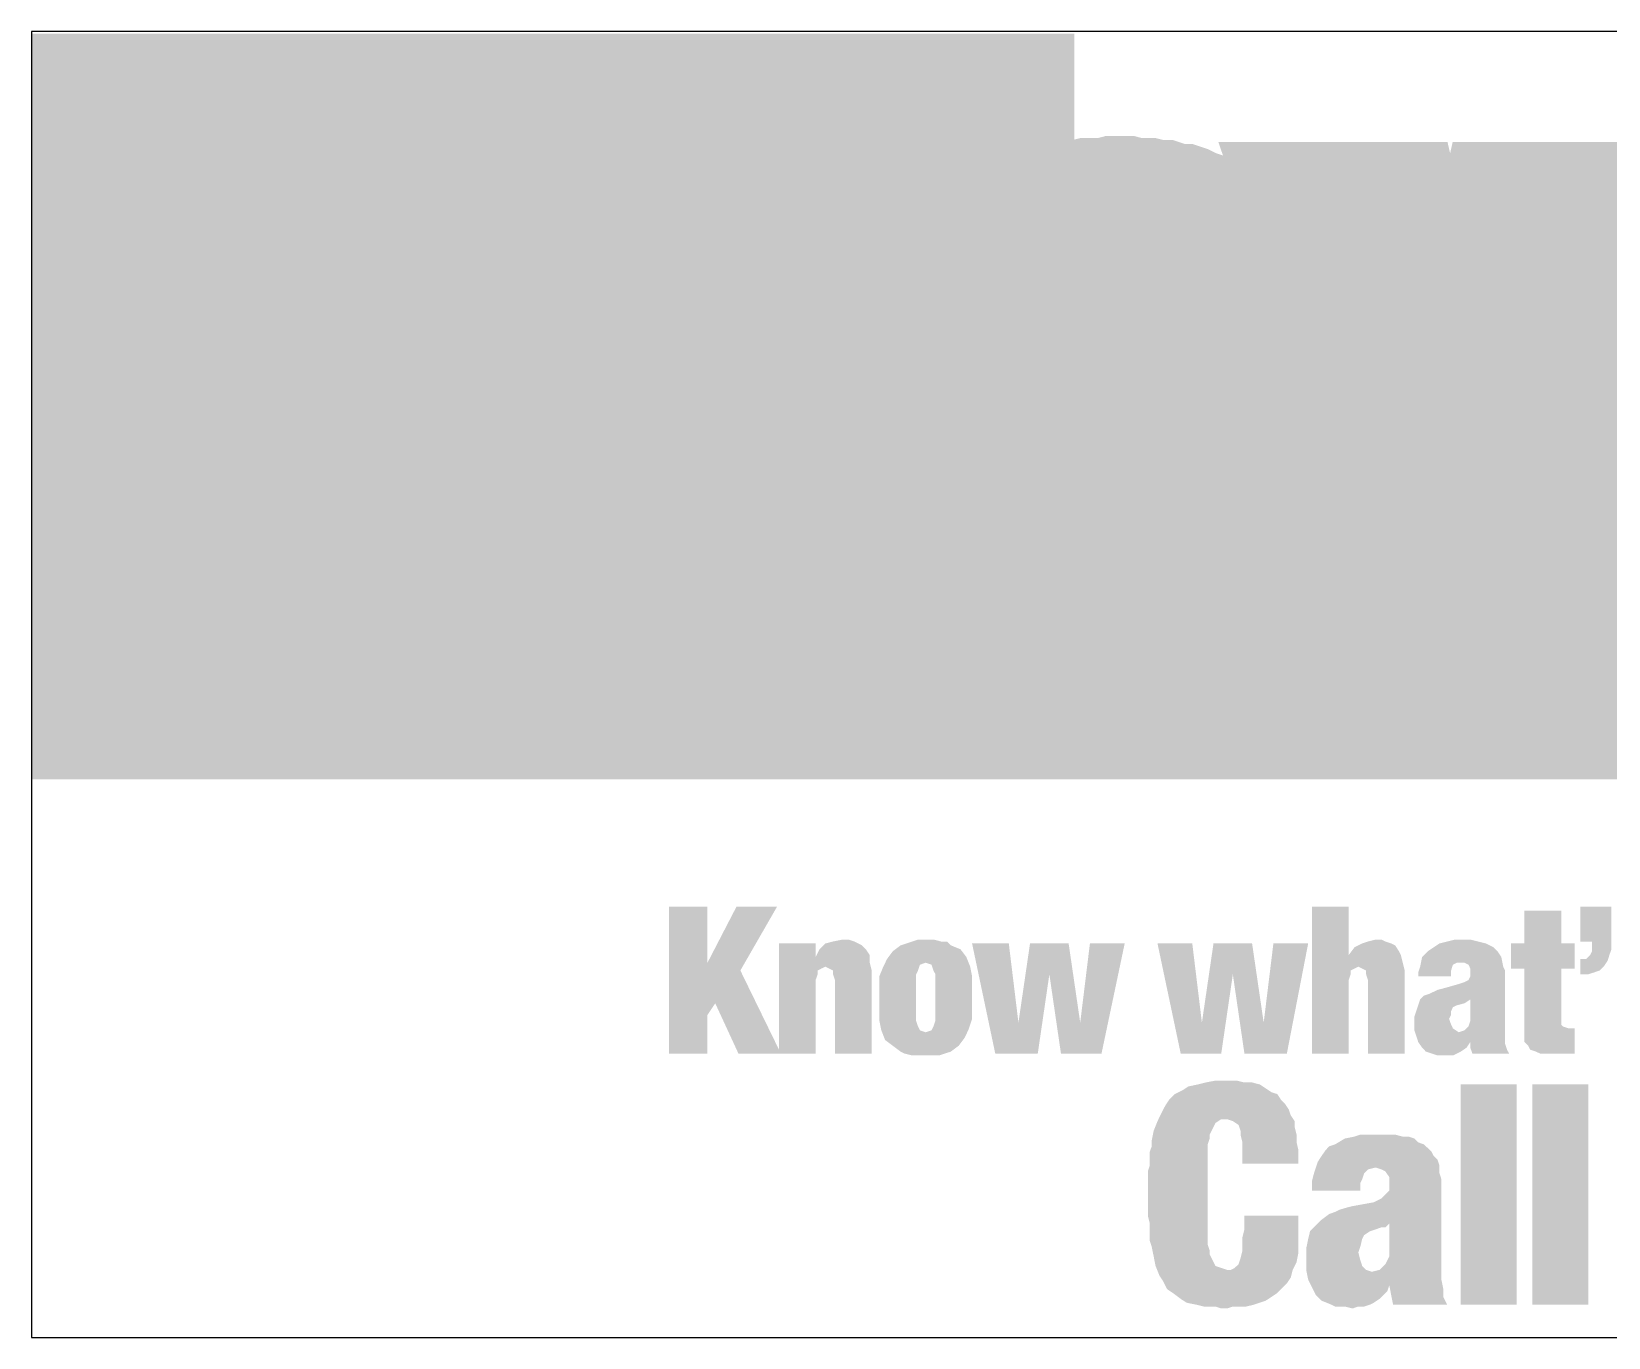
# Model space of a CAD drawing. Extents: x 0 to 3.75, y -0.01 to 1.6.
# Drawn here: x 0 to 1.932, y 0 to 1.6 of the extents above; entities that cross this region are included whole.
import ezdxf

# ---------------------------------------------------------------- set-up
doc = ezdxf.new("R2010")
doc.units = 0
doc.header["$LTSCALE"] = 0.01
doc.header["$MEASUREMENT"] = 0
doc.layers.get('Defpoints').update_dxf_attribs({"color": 111, "lineweight": 20})
doc.layers.add('G-ANNO-DETL-LOGO-PATT-COLR', color=7, linetype='Continuous', lineweight=20)

msp = doc.modelspace()

# ---------------------------------------------------------------- hatches: boundary and pattern name
at = {"layer": 'G-ANNO-DETL-LOGO-PATT-COLR', "linetype": 'ByBlock', "lineweight": -2, "transparency": 16777216}
h = msp.add_hatch(color=250, dxfattribs=at)
h.dxf.hatch_style = 1
h.paths.add_polyline_path([(1.2778, 1.4677), (1.2778, 1.5973), (0, 1.5973), (0, 0.6839), (2.7402, 0.6839), (2.7686, 0.6791), (2.7994, 0.6744), (2.8278, 0.6697), (2.8538, 0.6649), (2.8657, 0.6602), (2.8893, 0.6555), (2.9012, 0.6507), (2.913, 0.6484), (2.9225, 0.6437), (2.9343, 0.6413), (2.9438, 0.6366), (2.9532, 0.6342), (2.9722, 0.6247), (2.9816, 0.6224), (2.9911, 0.6176), (2.9982, 0.6129), (3.0076, 0.6082), (3.0147, 0.6058), (3.0218, 0.6011), (3.0313, 0.5963), (3.0384, 0.5916), (3.0455, 0.5892), (3.0502, 0.5845), (3.0644, 0.575), (3.0715, 0.5727), (3.0763, 0.5679), (3.0834, 0.5632), (3.0881, 0.5608), (3.0952, 0.5561), (3.0999, 0.5514), (3.1236, 0.5372), (3.1331, 0.5301), (3.1449, 0.523), (3.1544, 0.5159), (3.1662, 0.5111), (3.1757, 0.5064), (3.1875, 0.5017), (3.197, 0.4969), (3.2088, 0.4922), (3.2348, 0.4875), (3.2537, 0.4875), (3.2608, 0.4851), (3.2703, 0.4875), (3.2845, 0.4875), (3.2916, 0.4875), (3.2987, 0.4898), (3.3058, 0.4898), (3.3295, 0.4946), (3.3531, 0.504), (3.3626, 0.5088), (3.3744, 0.5135), (3.3839, 0.5206), (3.3934, 0.5253), (3.4005, 0.5324), (3.4194, 0.5466), (3.4383, 0.5608), (3.4549, 0.5774), (3.4667, 0.5845), (3.4857, 0.5987), (3.5093, 0.6129), (3.514, 0.6176), (3.5211, 0.62), (3.5282, 0.6247), (3.5353, 0.6271), (3.5401, 0.6318), (3.5543, 0.6366), (3.5637, 0.6413), (3.5779, 0.646), (3.5874, 0.6484), (3.5945, 0.6507), (3.6134, 0.6555), (3.6324, 0.6602), (3.6537, 0.6649), (3.6655, 0.6673), (3.6773, 0.672), (3.6868, 0.6791), (3.6963, 0.6886), (3.7034, 0.6981), (3.7081, 0.7099), (3.7128, 0.7336), (3.7128, 0.8117), (3.7105, 0.8211), (3.7057, 0.8306), (3.7034, 0.8377), (3.6939, 0.8519), (3.6868, 0.8566), (3.6821, 0.8614), (3.6821, 0.8685), (3.6773, 0.8779), (3.675, 0.885), (3.6702, 0.8945), (3.6631, 0.904), (3.6537, 0.911), (3.6418, 0.9181), (3.6371, 0.9205), (3.63, 0.9229), (3.63, 1.4269), (3.6253, 1.4411), (3.6182, 1.46), (3.5992, 1.479), (3.5874, 1.4861), (3.5803, 1.4884), (3.5732, 1.4884), (3.5661, 1.4908), (3.4549, 1.4908), (3.4478, 1.4908), (3.4407, 1.4884), (3.4312, 1.4861), (3.4194, 1.4813), (3.4123, 1.4766), (3.3981, 1.4624), (3.3934, 1.4553), (3.391, 1.4506), (3.3863, 1.46), (3.3721, 1.4742), (3.365, 1.479), (3.3555, 1.4837), (3.3484, 1.4884), (3.3366, 1.4908), (3.223, 1.4908), (3.2135, 1.4908), (3.1993, 1.4861), (3.1922, 1.4837), (3.1875, 1.479), (3.1804, 1.4766), (3.1709, 1.4671), (3.1567, 1.4482), (3.152, 1.4411), (3.1449, 1.434), (3.1307, 1.4529), (3.1118, 1.4671), (3.0928, 1.4813), (3.081, 1.4861), (3.0715, 1.4932), (3.0597, 1.4979), (3.0479, 1.5003), (3.0337, 1.505), (3.0218, 1.5074), (3.0147, 1.5074), (3.0076, 1.5097), (2.9934, 1.5097), (2.9863, 1.5121), (2.9698, 1.5121), (2.9509, 1.5121), (2.9367, 1.5097), (2.9248, 1.5097), (2.9012, 1.505), (2.8799, 1.5003), (2.868, 1.4979), (2.8491, 1.4884), (2.8396, 1.4861), (2.8231, 1.4742), (2.8136, 1.4695), (2.7994, 1.4553), (2.7852, 1.4411), (2.7734, 1.4246), (2.7686, 1.4175), (2.7592, 1.3985), (2.7568, 1.3891), (2.7521, 1.3796), (2.7473, 1.3583), (2.7452, 1.3478), (2.7378, 1.37), (2.7331, 1.3748), (2.7307, 1.3819), (2.7158, 1.3968), (2.711, 1.4039), (2.6983, 1.4166), (2.6836, 1.4264), (2.6789, 1.4288), (2.6613, 1.4405), (2.6542, 1.4429), (2.6471, 1.4476), (2.6236, 1.4555), (2.6142, 1.4578), (2.6071, 1.4602), (2.5792, 1.4671), (2.5698, 1.4671), (2.5603, 1.4695), (2.539, 1.4695), (2.5295, 1.4719), (2.492, 1.4719), (2.4849, 1.4695), (2.4682, 1.4695), (2.4588, 1.4671), (2.4517, 1.4671), (2.4333, 1.4626), (2.4262, 1.4602), (2.4167, 1.4578), (2.4005, 1.4524), (2.3861, 1.4476), (2.379, 1.4429), (2.372, 1.4405), (2.3538, 1.4285), (2.3491, 1.4237), (2.342, 1.419), (2.3246, 1.4016), (2.3201, 1.3949), (2.3071, 1.4079), (2.2984, 1.4166), (2.2913, 1.4214), (2.2811, 1.4316), (2.2685, 1.4358), (2.2543, 1.4453), (2.2308, 1.4531), (2.2213, 1.4555), (2.2071, 1.4602), (2.1977, 1.4626), (2.1839, 1.4671), (2.1744, 1.4671), (2.1673, 1.4695), (2.1485, 1.4695), (2.1391, 1.4719), (2.1085, 1.4719), (2.0991, 1.4695), (2.0825, 1.4695), (2.073, 1.4671), (2.0659, 1.4671), (2.0476, 1.4626), (2.0405, 1.4602), (2.031, 1.4578), (2.0147, 1.4524), (1.9975, 1.4466), (2.0038, 1.4648), (1.7413, 1.4648), (1.7381, 1.4508), (1.7349, 1.4648), (1.4541, 1.4648), (1.4598, 1.4482), (1.4511, 1.4511), (1.4416, 1.4559), (1.4219, 1.4624), (1.4126, 1.4624), (1.412, 1.4626), (1.3983, 1.4671), (1.3866, 1.4671), (1.3771, 1.4695), (1.3606, 1.4695), (1.3511, 1.4719), (1.3158, 1.4719), (1.3063, 1.4695), (1.285, 1.4695)])
h = msp.add_hatch(color=5, dxfattribs=at)
h.paths.add_polyline_path([(0.885, 1.4387), (0.8377, 1.4387), (0.8377, 1.5405), (0.0544, 1.5405), (0.0544, 0.7359), (0.885, 0.7359)])
h.paths.add_polyline_path([(0.6626, 0.8353), (0.4662, 0.9773), (0.2721, 0.8353), (0.3455, 1.0672), (0.1491, 1.2092), (0.3928, 1.2092), (0.4662, 1.4387), (0.5419, 1.2092), (0.7833, 1.2092), (0.5892, 1.0672)], flags=16)
at = {"layer": 'G-ANNO-DETL-LOGO-PATT-COLR', "linetype": 'ByBlock', "lineweight": -2, "true_color": 0xfefefe, "transparency": 16777216}
h = msp.add_hatch(color=7, dxfattribs=at)
h.dxf.hatch_style = 1
h.paths.add_polyline_path([(0.9489, 1.4387), (0.9489, 0.8685), (1.1098, 0.8685), (1.1098, 1.4387), (1.221, 1.4387), (1.221, 1.5405), (0.8377, 1.5405), (0.8377, 1.4387)])
h = msp.add_hatch(color=7, dxfattribs=at)
h.dxf.hatch_style = 1
h.paths.add_polyline_path([(0.6626, 0.8353), (0.4662, 0.9773), (0.2721, 0.8353), (0.3455, 1.0672), (0.1491, 1.2092), (0.3928, 1.2092), (0.4662, 1.4387), (0.5419, 1.2092), (0.7833, 1.2092), (0.5892, 1.0672)])
h = msp.add_hatch(color=7, dxfattribs=at)
h.dxf.hatch_style = 1
h.paths.add_polyline_path([(1.5192, 1.2731), (1.5168, 1.2826), (1.5168, 1.292), (1.5121, 1.311), (1.5097, 1.3204), (1.505, 1.3346), (1.4955, 1.3488), (1.4908, 1.3559), (1.4861, 1.3607), (1.4813, 1.3678), (1.4766, 1.3725), (1.4624, 1.382), (1.4577, 1.3867), (1.4506, 1.3891), (1.4435, 1.3938), (1.4293, 1.3985), (1.4198, 1.4033), (1.4127, 1.4056), (1.4056, 1.4056), (1.3962, 1.408), (1.3891, 1.4104), (1.3796, 1.4104), (1.3701, 1.4127), (1.3536, 1.4127), (1.3441, 1.4151), (1.3228, 1.4151), (1.3133, 1.4127), (1.292, 1.4127), (1.2731, 1.408), (1.266, 1.4056), (1.2471, 1.4009), (1.2329, 1.3962), (1.2187, 1.3891), (1.2045, 1.3796), (1.1974, 1.3749), (1.1879, 1.3654), (1.1832, 1.3583), (1.1784, 1.3536), (1.1737, 1.3465), (1.169, 1.3417), (1.1666, 1.3346), (1.1619, 1.3275), (1.1572, 1.3133), (1.1548, 1.3039), (1.1548, 1.2968), (1.1524, 1.2897), (1.1524, 1.2802), (1.1501, 1.2707), (1.1501, 1.0057), (1.1501, 0.9962), (1.1524, 0.9868), (1.1524, 0.9773), (1.1572, 0.9631), (1.1595, 0.9536), (1.1619, 0.9465), (1.1666, 0.9394), (1.169, 0.9347), (1.1784, 0.9205), (1.1879, 0.911), (1.1997, 0.8992), (1.2068, 0.8969), (1.2139, 0.8921), (1.2187, 0.8874), (1.2258, 0.885), (1.2329, 0.8803), (1.2423, 0.8779), (1.2565, 0.8732), (1.266, 0.8708), (1.2731, 0.8685), (1.2826, 0.8661), (1.2897, 0.8637), (1.3086, 0.8637), (1.3157, 0.8614), (1.3346, 0.8614), (1.3536, 0.8614), (1.363, 0.8637), (1.382, 0.8637), (1.4009, 0.8685), (1.408, 0.8685), (1.4175, 0.8708), (1.4316, 0.8756), (1.4411, 0.8803), (1.4553, 0.885), (1.46, 0.8898), (1.4671, 0.8945), (1.4719, 0.8969), (1.479, 0.9016), (1.4837, 0.9087), (1.4932, 0.9181), (1.4979, 0.9252), (1.5026, 0.93), (1.5074, 0.9442), (1.5121, 0.9513), (1.5145, 0.9584), (1.5145, 0.9678), (1.5168, 0.9749), (1.5192, 0.9844), (1.5192, 1.001), (1.5192, 1.0814), (1.3678, 1.0814), (1.3678, 1.0104), (1.3654, 1.001), (1.3654, 0.9891), (1.363, 0.982), (1.3607, 0.9726), (1.3512, 0.9631), (1.3441, 0.9607), (1.3275, 0.9607), (1.3204, 0.9631), (1.311, 0.9726), (1.3086, 0.982), (1.3062, 0.9891), (1.3039, 1.001), (1.3039, 1.1217), (1.5192, 1.1217)])
h.paths.add_polyline_path([(1.3678, 1.2116), (1.3039, 1.2116), (1.3039, 1.292), (1.3062, 1.2968), (1.311, 1.3086), (1.3204, 1.3133), (1.3275, 1.3157), (1.3417, 1.3157), (1.3488, 1.3133), (1.3583, 1.3086), (1.3654, 1.2968), (1.3654, 1.292), (1.3678, 1.2849)], flags=16)
h = msp.add_hatch(color=7, dxfattribs=at)
h.dxf.hatch_style = 1
h.paths.add_polyline_path([(1.6896, 1.408), (1.5334, 1.408), (1.621, 1.1501), (1.5287, 0.8685), (1.6636, 0.8685), (1.7156, 1.098), (1.718, 1.098), (1.77, 0.8685), (1.931, 0.8685), (1.8339, 1.1501), (1.9239, 1.408), (1.7866, 1.408), (1.7393, 1.1997), (1.7369, 1.1997)])
at = {"layer": 'G-ANNO-DETL-LOGO-PATT-COLR', "linetype": 'ByBlock', "lineweight": -2, "transparency": 16777216}
for color, points in [(1, [(0.9489, 0.8685), (1.1098, 0.8685), (1.1098, 1.1217), (0.9489, 1.1217)]), (1, [(1.3678, 1.0104), (1.3654, 1.001), (1.3654, 0.9891), (1.363, 0.982), (1.3607, 0.9726), (1.3559, 0.9678), (1.3512, 0.9631), (1.3441, 0.9607), (1.3346, 0.9607), (1.3275, 0.9607), (1.3204, 0.9631), (1.3157, 0.9678), (1.311, 0.9726), (1.3086, 0.982), (1.3062, 0.9891), (1.3039, 1.001), (1.3039, 1.0104), (1.3039, 1.1217), (1.1501, 1.1217), (1.1501, 1.0057), (1.1501, 0.9962), (1.1524, 0.9868), (1.1524, 0.9773), (1.1548, 0.9702), (1.1572, 0.9631), (1.1595, 0.9536), (1.1619, 0.9465), (1.1666, 0.9394), (1.169, 0.9347), (1.1737, 0.9276), (1.1784, 0.9205), (1.1832, 0.9158), (1.1879, 0.911), (1.195, 0.9063), (1.1997, 0.8992), (1.2068, 0.8969), (1.2139, 0.8921), (1.2187, 0.8874), (1.2258, 0.885), (1.2329, 0.8803), (1.2423, 0.8779), (1.2494, 0.8756), (1.2565, 0.8732), (1.266, 0.8708), (1.2731, 0.8685), (1.2826, 0.8661), (1.2897, 0.8637), (1.2991, 0.8637), (1.3086, 0.8637), (1.3157, 0.8614), (1.3252, 0.8614), (1.3346, 0.8614), (1.3441, 0.8614), (1.3536, 0.8614), (1.3654, 0.8637), (1.3725, 0.8637), (1.382, 0.8637), (1.3914, 0.8661), (1.4009, 0.8685), (1.408, 0.8685), (1.4175, 0.8708), (1.4246, 0.8732), (1.4316, 0.8756), (1.4411, 0.8803), (1.4482, 0.8827), (1.4553, 0.885), (1.46, 0.8898), (1.4671, 0.8945), (1.4742, 0.8992), (1.479, 0.9016), (1.4837, 0.9087), (1.4884, 0.9134), (1.4932, 0.9181), (1.4979, 0.9252), (1.5026, 0.93), (1.505, 0.9371), (1.5074, 0.9442), (1.5121, 0.9513), (1.5145, 0.9584), (1.5145, 0.9678), (1.5168, 0.9749), (1.5192, 0.9844), (1.5192, 0.9939), (1.5192, 1.001), (1.5192, 1.0814), (1.3678, 1.0814)]), (1, [(1.6115, 1.1217), (1.5287, 0.8685), (1.6636, 0.8685), (1.7156, 1.098), (1.718, 1.098), (1.77, 0.8685), (1.931, 0.8685), (1.8434, 1.1217)]), (1, [(0.9489, 0.7359), (2.7024, 0.7359), (2.7024, 0.814), (0.9489, 0.814)]), (250, [(0.8282, 0.5277), (0.8282, 0.4591), (0.8637, 0.5277), (0.9134, 0.5277), (0.8685, 0.4496), (0.9181, 0.3479), (0.8661, 0.3479), (0.8377, 0.4094), (0.8282, 0.3952), (0.8282, 0.3479), (0.7809, 0.3479), (0.7809, 0.5277)]), (250, [(1.6139, 0.5277), (1.6139, 0.4685), (1.621, 0.478), (1.6304, 0.4827), (1.6375, 0.4851), (1.647, 0.4875), (1.6541, 0.4875), (1.6588, 0.4851), (1.6659, 0.4827), (1.6707, 0.4804), (1.6754, 0.4733), (1.6778, 0.4685), (1.6801, 0.4591), (1.6825, 0.4496), (1.6825, 0.3479), (1.6375, 0.3479), (1.6375, 0.4378), (1.6352, 0.4449), (1.6352, 0.4496), (1.6304, 0.452), (1.6257, 0.4543), (1.621, 0.452), (1.6162, 0.4496), (1.6162, 0.4449), (1.6139, 0.4378), (1.6139, 0.3479), (1.5689, 0.3479), (1.5689, 0.5277)]), (250, [(1.8292, 0.4827), (1.8292, 0.523), (1.8742, 0.523), (1.8742, 0.4827), (1.8907, 0.4827), (1.8907, 0.452), (1.8742, 0.452), (1.8742, 0.3881), (1.8742, 0.3834), (1.8765, 0.381), (1.8836, 0.3786), (1.8907, 0.3786), (1.8907, 0.3479), (1.8789, 0.3479), (1.8671, 0.3479), (1.8576, 0.3479), (1.8481, 0.3479), (1.8434, 0.3502), (1.8363, 0.3526), (1.8339, 0.3573), (1.8292, 0.3621), (1.8292, 0.3715), (1.8292, 0.381), (1.8292, 0.452), (1.8126, 0.452), (1.8126, 0.4827)]), (250, [(1.9357, 0.5277), (1.9357, 0.4875), (1.9357, 0.4756), (1.9333, 0.4685), (1.931, 0.4614), (1.9262, 0.4543), (1.9215, 0.4496), (1.9144, 0.4472), (1.9073, 0.4449), (1.8978, 0.4449), (1.8978, 0.4638), (1.9049, 0.4638), (1.9097, 0.4685), (1.912, 0.4733), (1.912, 0.4827), (1.912, 0.4851), (1.8978, 0.4851), (1.8978, 0.5277)]), (250, [(0.9607, 0.4827), (0.9607, 0.4662), (0.9655, 0.4756), (0.9726, 0.4827), (0.982, 0.4851), (0.9939, 0.4875), (1.001, 0.4875), (1.0081, 0.4851), (1.0128, 0.4827), (1.0175, 0.4804), (1.0223, 0.4756), (1.027, 0.4685), (1.027, 0.4591), (1.0294, 0.4496), (1.0294, 0.3479), (0.9844, 0.3479), (0.9844, 0.4378), (0.982, 0.4449), (0.982, 0.4496), (0.9773, 0.452), (0.9726, 0.4543), (0.9678, 0.452), (0.9631, 0.4496), (0.9631, 0.4449), (0.9607, 0.4378), (0.9607, 0.3479), (0.9158, 0.3479), (0.9158, 0.4827)]), (250, [(1.7606, 0.381), (1.7629, 0.3881), (1.7629, 0.3975), (1.7629, 0.4141), (1.7558, 0.4094), (1.7464, 0.407), (1.7416, 0.4046), (1.7393, 0.3999), (1.7393, 0.3952), (1.7369, 0.3904), (1.7393, 0.3834), (1.7416, 0.3786), (1.7487, 0.3739), (1.7558, 0.3763), (1.7606, 0.381), (1.7629, 0.355), (1.7629, 0.3621), (1.7582, 0.355), (1.7511, 0.3502), (1.7416, 0.3455), (1.7322, 0.3455), (1.7227, 0.3455), (1.7156, 0.3479), (1.7085, 0.3502), (1.7038, 0.355), (1.699, 0.3621), (1.6967, 0.3692), (1.6943, 0.3763), (1.6943, 0.3834), (1.6943, 0.3928), (1.6967, 0.3999), (1.699, 0.407), (1.7014, 0.4141), (1.7061, 0.4188), (1.7132, 0.4212), (1.7227, 0.4259), (1.7322, 0.4283), (1.7487, 0.433), (1.7558, 0.4354), (1.7606, 0.4378), (1.7629, 0.4425), (1.7629, 0.4472), (1.7629, 0.452), (1.7606, 0.4567), (1.7558, 0.4591), (1.7511, 0.4591), (1.7464, 0.4591), (1.7416, 0.4567), (1.7393, 0.4496), (1.7393, 0.4425), (1.699, 0.4425), (1.699, 0.4472), (1.7014, 0.4543), (1.7038, 0.4662), (1.7109, 0.4733), (1.718, 0.478), (1.7251, 0.4827), (1.7345, 0.4851), (1.744, 0.4875), (1.7511, 0.4875), (1.7629, 0.4875), (1.7724, 0.4851), (1.7819, 0.4827), (1.7913, 0.478), (1.7961, 0.4733), (1.8008, 0.4662), (1.8032, 0.4543), (1.8055, 0.4496), (1.8055, 0.4425), (1.8055, 0.3763), (1.8055, 0.3692), (1.8055, 0.3597), (1.8079, 0.3526), (1.8103, 0.3479), (1.7653, 0.3479), (1.7629, 0.355)]), (250, [(1.1974, 0.4827), (1.2092, 0.3857), (1.2234, 0.4827), (1.2707, 0.4827), (1.2849, 0.3857), (1.2968, 0.4827), (1.3394, 0.4827), (1.311, 0.3479), (1.2613, 0.3479), (1.2471, 0.4449), (1.2329, 0.3479), (1.1808, 0.3479), (1.1524, 0.4827)]), (250, [(1.4222, 0.4827), (1.434, 0.3857), (1.4482, 0.4827), (1.4955, 0.4827), (1.5097, 0.3857), (1.5216, 0.4827), (1.5642, 0.4827), (1.5381, 0.3479), (1.4861, 0.3479), (1.4719, 0.4449), (1.4577, 0.3479), (1.408, 0.3479), (1.3796, 0.4827)]), (250, [(1.479, 0.2603), (1.4719, 0.265), (1.4648, 0.2674), (1.4577, 0.2674), (1.4506, 0.2627), (1.4482, 0.2579), (1.4435, 0.2485), (1.4435, 0.2437), (1.4411, 0.2366), (1.4411, 0.2295), (1.4411, 0.2201), (1.4411, 0.2106), (1.4411, 0.2011), (1.4411, 0.1893), (1.4411, 0.1751), (1.4411, 0.1633), (1.4411, 0.1514), (1.4411, 0.1396), (1.4411, 0.1301), (1.4411, 0.1207), (1.4411, 0.1136), (1.4435, 0.1065), (1.4435, 0.1018), (1.4482, 0.0923), (1.4506, 0.0876), (1.4577, 0.0852), (1.4648, 0.0828), (1.4695, 0.0828), (1.4742, 0.0852), (1.479, 0.0899), (1.4813, 0.097), (1.4837, 0.1065), (1.4837, 0.1183), (1.4837, 0.1231), (1.4861, 0.1325), (1.4861, 0.1396), (1.4861, 0.1491), (1.5523, 0.1491), (1.5523, 0.1301), (1.5523, 0.1231), (1.5523, 0.116), (1.5523, 0.1041), (1.55, 0.0923), (1.5452, 0.0828), (1.5429, 0.0734), (1.5381, 0.0663), (1.531, 0.0592), (1.5263, 0.0544), (1.5192, 0.0497), (1.5121, 0.045), (1.505, 0.0426), (1.4979, 0.0402), (1.4884, 0.0379), (1.4813, 0.0379), (1.4719, 0.0379), (1.4648, 0.0355), (1.4577, 0.0355), (1.4506, 0.0379), (1.4364, 0.0379), (1.4269, 0.0402), (1.4151, 0.0426), (1.408, 0.0473), (1.3985, 0.0544), (1.3914, 0.0592), (1.3867, 0.0686), (1.382, 0.0757), (1.3772, 0.0876), (1.3749, 0.0994), (1.3725, 0.1112), (1.3701, 0.1183), (1.3701, 0.1254), (1.3701, 0.1325), (1.3701, 0.1396), (1.3678, 0.1491), (1.3678, 0.1562), (1.3678, 0.1656), (1.3678, 0.1751), (1.3678, 0.1846), (1.3678, 0.194), (1.3678, 0.2035), (1.3701, 0.2106), (1.3701, 0.2177), (1.3701, 0.2272), (1.3725, 0.2343), (1.3725, 0.2414), (1.3749, 0.2532), (1.3796, 0.265), (1.3843, 0.2745), (1.3891, 0.284), (1.3938, 0.2911), (1.4009, 0.2982), (1.4104, 0.3029), (1.4175, 0.3076), (1.4293, 0.31), (1.4387, 0.3124), (1.4506, 0.3147), (1.4648, 0.3147), (1.4766, 0.3147), (1.4861, 0.3124), (1.4955, 0.3124), (1.505, 0.31), (1.5121, 0.3053), (1.5192, 0.3005), (1.5263, 0.2982), (1.531, 0.2911), (1.5358, 0.2863), (1.5405, 0.2792), (1.5429, 0.2721), (1.5476, 0.265), (1.5476, 0.2579), (1.55, 0.2485), (1.55, 0.239), (1.5523, 0.2295), (1.5523, 0.213), (1.4837, 0.213), (1.4837, 0.2272), (1.4837, 0.239), (1.4813, 0.2485), (1.4813, 0.2532)]), (250, [(1.7511, 0.0402), (1.8197, 0.0402), (1.8197, 0.31), (1.7511, 0.31)]), (250, [(1.8387, 0.0402), (1.9073, 0.0402), (1.9073, 0.31), (1.8387, 0.31)]), (250, [(1.6588, 0.0899), (1.6612, 0.0947), (1.6636, 0.0994), (1.6636, 0.1065), (1.6636, 0.1136), (1.6636, 0.1396), (1.6588, 0.1349), (1.6541, 0.1349), (1.647, 0.1325), (1.6399, 0.1301), (1.6328, 0.1254), (1.6304, 0.1207), (1.6281, 0.1112), (1.6257, 0.1041), (1.6281, 0.0947), (1.6304, 0.0876), (1.6352, 0.0828), (1.6423, 0.0805), (1.6517, 0.0828), (1.6588, 0.0899), (1.6659, 0.0521), (1.6636, 0.0639), (1.6612, 0.0568), (1.6565, 0.0521), (1.6517, 0.0473), (1.6446, 0.0426), (1.6399, 0.0402), (1.6328, 0.0379), (1.6257, 0.0379), (1.6186, 0.0355), (1.6091, 0.0379), (1.6044, 0.0379), (1.5973, 0.0379), (1.5926, 0.0402), (1.5807, 0.045), (1.5736, 0.0521), (1.5689, 0.0615), (1.5642, 0.071), (1.5618, 0.0828), (1.5618, 0.0947), (1.5618, 0.1018), (1.5618, 0.1089), (1.5642, 0.1207), (1.5665, 0.1301), (1.5736, 0.1372), (1.5807, 0.1443), (1.5902, 0.1514), (1.5973, 0.1538), (1.602, 0.1562), (1.6091, 0.1585), (1.6186, 0.1609), (1.6446, 0.1656), (1.6541, 0.1704), (1.6588, 0.1751), (1.6636, 0.1798), (1.6636, 0.1893), (1.6636, 0.1964), (1.6588, 0.2035), (1.6541, 0.2059), (1.647, 0.2082), (1.6375, 0.2059), (1.6328, 0.2011), (1.6304, 0.194), (1.6281, 0.1893), (1.6281, 0.1798), (1.5689, 0.1798), (1.5689, 0.1917), (1.5713, 0.2011), (1.5736, 0.2082), (1.576, 0.2153), (1.5807, 0.2224), (1.5855, 0.2295), (1.5902, 0.2343), (1.5973, 0.2366), (1.6091, 0.2437), (1.621, 0.2461), (1.6281, 0.2485), (1.6352, 0.2485), (1.647, 0.2485), (1.6565, 0.2485), (1.6636, 0.2485), (1.6707, 0.2485), (1.6801, 0.2461), (1.6872, 0.2461), (1.6943, 0.2437), (1.699, 0.239), (1.7061, 0.2366), (1.7156, 0.2272), (1.718, 0.2224), (1.7227, 0.2177), (1.7251, 0.2106), (1.7251, 0.2011), (1.7274, 0.194), (1.7274, 0.1846), (1.7274, 0.0852), (1.7274, 0.0781), (1.7274, 0.071), (1.7298, 0.0592), (1.7298, 0.0497), (1.7345, 0.0402), (1.6683, 0.0402), (1.6659, 0.0521)])]:
    msp.add_hatch(color=color, dxfattribs=at).paths.add_polyline_path(points)
h = msp.add_hatch(color=250, dxfattribs=at)
h.paths.add_polyline_path([(1.1524, 0.3904), (1.1524, 0.4023), (1.1524, 0.4165), (1.1524, 0.4236), (1.1524, 0.4307), (1.1524, 0.4378), (1.1524, 0.4425), (1.1501, 0.4543), (1.1453, 0.4662), (1.1382, 0.4756), (1.1264, 0.4804), (1.1217, 0.4851), (1.1146, 0.4851), (1.1051, 0.4875), (1.0956, 0.4875), (1.0862, 0.4875), (1.0791, 0.4851), (1.072, 0.4827), (1.0649, 0.4804), (1.0554, 0.4733), (1.0483, 0.4638), (1.0436, 0.4543), (1.0388, 0.4425), (1.0388, 0.4283), (1.0388, 0.4165), (1.0388, 0.4094), (1.0388, 0.4023), (1.0388, 0.3952), (1.0388, 0.3881), (1.0412, 0.3763), (1.0459, 0.3644), (1.0554, 0.3573), (1.0649, 0.3502), (1.0696, 0.3479), (1.0791, 0.3455), (1.0862, 0.3455), (1.0956, 0.3455), (1.1051, 0.3455), (1.1122, 0.3455), (1.1193, 0.3479), (1.1264, 0.3502), (1.1359, 0.3573), (1.143, 0.3668), (1.1477, 0.3763)])
h.paths.add_polyline_path([(1.1075, 0.3881), (1.1051, 0.381), (1.1027, 0.3763), (1.0956, 0.3739), (1.0885, 0.3763), (1.0862, 0.381), (1.0838, 0.3881), (1.0838, 0.3952), (1.0838, 0.4046), (1.0838, 0.4165), (1.0838, 0.4283), (1.0838, 0.4378), (1.0838, 0.4449), (1.0862, 0.4496), (1.0885, 0.4567), (1.0956, 0.4591), (1.1027, 0.4567), (1.1051, 0.4496), (1.1075, 0.4449), (1.1075, 0.4378), (1.1075, 0.4283), (1.1075, 0.4165), (1.1075, 0.4046), (1.1075, 0.3952)], flags=16)

# ---------------------------------------------------------------- linework, layer by layer
at = {"layer": 'Defpoints', "color": 0, "linetype": 'ByBlock', "lineweight": -2, "transparency": 16777216}
msp.add_lwpolyline([(0, 0), (3.75, 0), (3.75, 1.6), (0, 1.6)], close=True, dxfattribs=at)

doc.saveas('drawing.dxf')
